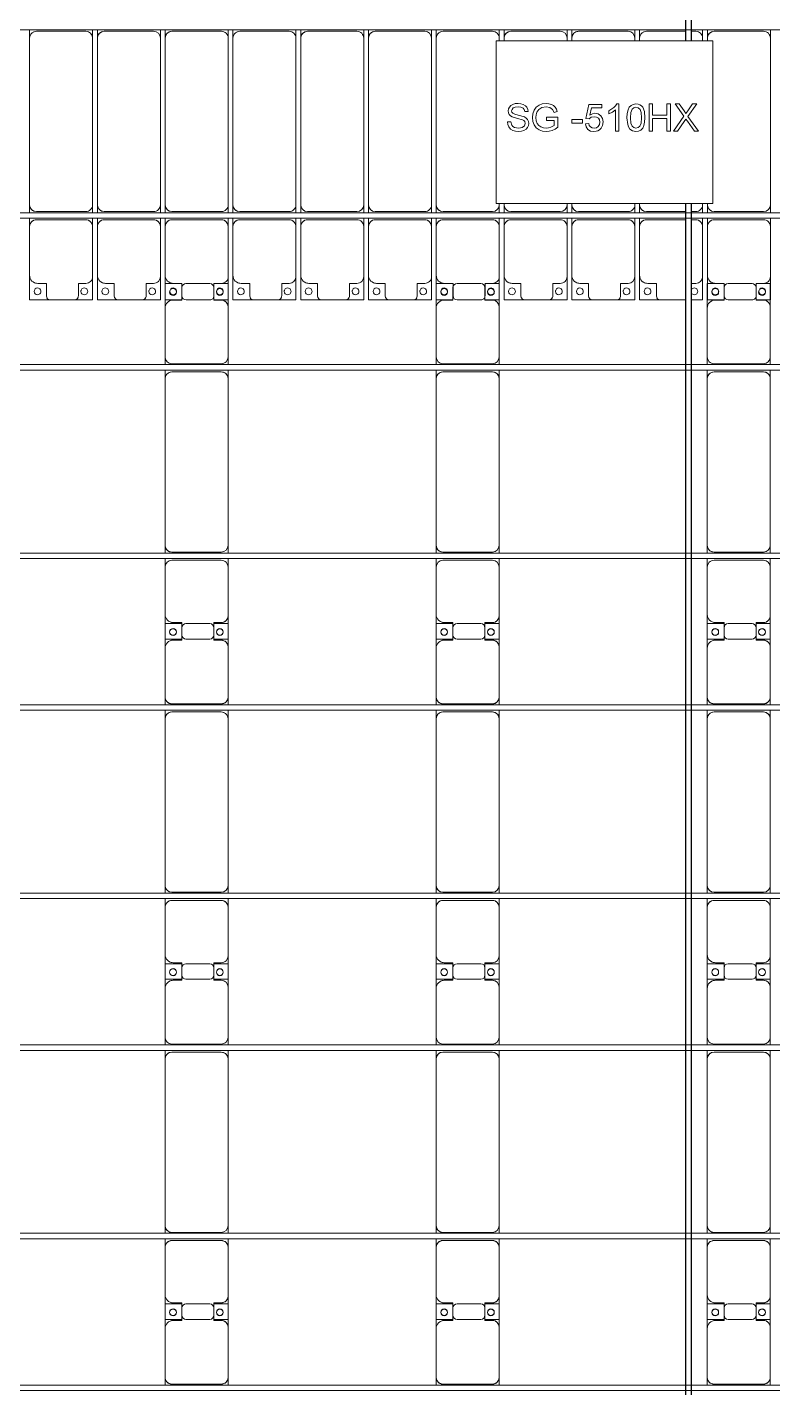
# Model space of a CAD drawing. Header units: millimetres. Extents: x -147246 to 112336, y -213734 to -86506.
# Drawn here: x -79365 to -73865, y -140885 to -130845 of the extents above; entities that cross this region are included whole.
import ezdxf

# ---------------------------------------------------------------- set-up
doc = ezdxf.new("R2010")
doc.units = ezdxf.units.MM
doc.layers.add('A-GENM', color=13, linetype='Continuous', lineweight=9)
doc.layers.add('S-BEAM', color=12, linetype='Continuous', lineweight=9)

# ---------------------------------------------------------------- blocks, each defined once
blk = doc.blocks.new('Dải phao đi lại kèm đỡ invester - DẢI PHAO ĐI LẠI-14853-BỐ TRÍ KHUNG KẾT CẤU BÈ PIN 05')
at = {"layer": 'A-GENM', "color": 7}
for p, q in [((60758, 620), (60758, 681)), ((60758, 620), (60758, -610)), ((61173, 670), (60808, 670)), ((61223, 681), (61223, 620)), ((61223, -610), (61223, 620)), ((61258, 620), (61258, 681)), ((61258, 620), (61258, -610)), ((61673, 670), (61308, 670)), ((61723, 681), (61723, 620)), ((61723, -610), (61723, 620)), ((61758, 620), (61758, 681)), ((61758, 620), (61758, -610)), ((62173, 670), (61808, 670)), ((62223, 681), (62223, 620)), ((62223, -610), (62223, 620)), ((62258, 620), (62258, 681)), ((62258, 620), (62258, -610)), ((62673, 670), (62308, 670)), ((62723, 681), (62723, 620)), ((62723, -610), (62723, 620)), ((62758, 620), (62758, 681)), ((62758, 620), (62758, -610)), ((63173, 670), (62808, 670)), ((63223, 681), (63223, 620)), ((63223, -610), (63223, 620)), ((63258, 620), (63258, 681)), ((63258, 620), (63258, -610)), ((63673, 670), (63308, 670)), ((63723, 681), (63723, 620)), ((63723, -610), (63723, 620)), ((63758, 620), (63758, 681)), ((63758, 620), (63758, -610)), ((64173, 670), (63808, 670)), ((64223, 681), (64223, 620)), ((64223, 600), (64223, 620)), ((64258, 620), (64258, 681)), ((64258, 620), (64258, 600)), ((64673, 670), (64308, 670)), ((64723, 681), (64723, 620)), ((64723, 600), (64723, 620)), ((64758, 620), (64758, 681)), ((64758, 620), (64758, 600)), ((65173, 670), (64808, 670)), ((65223, 681), (65223, 620)), ((65223, 600), (65223, 620)), ((65258, 620), (65258, 681)), ((65258, 620), (65258, 600)), ((65600, 670), (65308, 670)), ((65673, 670), (65640, 670)), ((65723, 681), (65723, 620)), ((65723, 600), (65723, 620)), ((65758, 620), (65758, 681)), ((65758, 620), (65758, 600)), ((66173, 670), (65808, 670)), ((66223, 681), (66223, 620)), ((66223, -610), (66223, 620)), ((64223, -610), (64223, -600)), ((64258, -600), (64258, -610)), ((64723, -610), (64723, -600)), ((64758, -600), (64758, -610)), ((65223, -610), (65223, -600)), ((65258, -600), (65258, -610)), ((65723, -610), (65723, -600)), ((65758, -600), (65758, -610)), ((60758, -669), (60758, -610)), ((60808, -660), (61173, -660)), ((61223, -610), (61223, -669)), ((61258, -669), (61258, -610)), ((61308, -660), (61673, -660)), ((61723, -610), (61723, -669)), ((61758, -669), (61758, -610)), ((61808, -660), (62173, -660)), ((62223, -610), (62223, -669)), ((62258, -669), (62258, -610)), ((62308, -660), (62673, -660)), ((62723, -610), (62723, -669)), ((62758, -669), (62758, -610)), ((62808, -660), (63173, -660)), ((63223, -610), (63223, -669)), ((63258, -669), (63258, -610)), ((63308, -660), (63673, -660)), ((63723, -610), (63723, -669)), ((63758, -669), (63758, -610)), ((63808, -660), (64173, -660)), ((64223, -610), (64223, -669)), ((64258, -669), (64258, -610)), ((64308, -660), (64673, -660)), ((64723, -610), (64723, -669)), ((64758, -669), (64758, -610)), ((64808, -660), (65173, -660)), ((65223, -610), (65223, -669)), ((65258, -669), (65258, -610)), ((65308, -660), (65600, -660)), ((65640, -660), (65673, -660)), ((65723, -610), (65723, -669)), ((65758, -669), (65758, -610)), ((65808, -660), (66173, -660)), ((66223, -610), (66223, -669)), ((60758, -770), (60758, -709)), ((60758, -770), (60758, -1130)), ((61173, -720), (60808, -720)), ((61223, -709), (61223, -770)), ((61223, -1140), (61223, -770)), ((61258, -770), (61258, -709)), ((61258, -770), (61258, -1130)), ((61673, -720), (61308, -720)), ((61723, -709), (61723, -770)), ((61723, -1140), (61723, -770)), ((61758, -770), (61758, -709)), ((61758, -770), (61758, -1130)), ((62173, -720), (61808, -720)), ((62223, -709), (62223, -770)), ((62223, -1140), (62223, -770)), ((62258, -770), (62258, -709)), ((62258, -770), (62258, -1130)), ((62673, -720), (62308, -720)), ((62723, -709), (62723, -770)), ((62723, -1140), (62723, -770)), ((62758, -770), (62758, -709)), ((62758, -770), (62758, -1130)), ((63173, -720), (62808, -720)), ((63223, -709), (63223, -770)), ((63223, -1140), (63223, -770)), ((63258, -770), (63258, -709)), ((63258, -770), (63258, -1130)), ((63673, -720), (63308, -720)), ((63723, -709), (63723, -770)), ((63723, -1140), (63723, -770)), ((63758, -770), (63758, -709)), ((63758, -770), (63758, -1130)), ((64173, -720), (63808, -720)), ((64223, -709), (64223, -770)), ((64223, -1140), (64223, -770)), ((64258, -770), (64258, -709)), ((64258, -770), (64258, -1130)), ((64673, -720), (64308, -720)), ((64723, -709), (64723, -770)), ((64723, -1140), (64723, -770)), ((64758, -770), (64758, -709)), ((64758, -770), (64758, -1130)), ((65173, -720), (64808, -720)), ((65223, -709), (65223, -770)), ((65223, -1140), (65223, -770)), ((65258, -770), (65258, -709)), ((65258, -770), (65258, -1130)), ((65600, -720), (65308, -720)), ((65673, -720), (65640, -720)), ((65723, -709), (65723, -770)), ((65723, -1140), (65723, -770)), ((65758, -770), (65758, -709)), ((65758, -770), (65758, -1130)), ((66173, -720), (65808, -720)), ((66223, -709), (66223, -770)), ((66223, -1140), (66223, -770)), ((60758, -1312), (60758, -1130)), ((60818, -1190), (60882, -1190)), ((60882, -1190), (60882, -1282)), ((61118, -1282), (61118, -1190)), ((61118, -1190), (61173, -1190)), ((61223, -1140), (61223, -1312)), ((61258, -1312), (61258, -1130)), ((61318, -1190), (61382, -1190)), ((61382, -1190), (61382, -1282)), ((61618, -1282), (61618, -1190)), ((61618, -1190), (61673, -1190)), ((61723, -1140), (61723, -1312)), ((61758, -1312), (61758, -1130)), ((61818, -1190), (61882, -1190)), ((61882, -1190), (61882, -1282)), ((62118, -1282), (62118, -1190)), ((62118, -1190), (62173, -1190)), ((62223, -1140), (62223, -1312)), ((62258, -1312), (62258, -1130)), ((62318, -1190), (62382, -1190)), ((62382, -1190), (62382, -1282)), ((62618, -1282), (62618, -1190)), ((62618, -1190), (62673, -1190)), ((62723, -1140), (62723, -1312)), ((62758, -1312), (62758, -1130)), ((62818, -1190), (62882, -1190)), ((62882, -1190), (62882, -1282)), ((63118, -1282), (63118, -1190)), ((63118, -1190), (63173, -1190)), ((63223, -1140), (63223, -1312)), ((63258, -1312), (63258, -1130)), ((63318, -1190), (63382, -1190)), ((63382, -1190), (63382, -1282)), ((63618, -1282), (63618, -1190)), ((63618, -1190), (63673, -1190)), ((63723, -1140), (63723, -1312)), ((63758, -1312), (63758, -1130)), ((63818, -1190), (63882, -1190)), ((63882, -1190), (63882, -1282)), ((64118, -1282), (64118, -1190)), ((64118, -1190), (64173, -1190)), ((64223, -1140), (64223, -1312)), ((64258, -1312), (64258, -1130)), ((64318, -1190), (64382, -1190)), ((64382, -1190), (64382, -1282)), ((64618, -1282), (64618, -1190)), ((64618, -1190), (64673, -1190)), ((64723, -1140), (64723, -1312)), ((64758, -1312), (64758, -1130)), ((64818, -1190), (64882, -1190)), ((64882, -1190), (64882, -1282)), ((65118, -1282), (65118, -1190)), ((65118, -1190), (65173, -1190)), ((65223, -1140), (65223, -1312)), ((65258, -1312), (65258, -1130)), ((65318, -1190), (65382, -1190)), ((65382, -1190), (65382, -1282)), ((65640, -1190), (65673, -1190)), ((65723, -1140), (65723, -1312)), ((65758, -1312), (65758, -1130)), ((65818, -1190), (65882, -1190)), ((65882, -1190), (65882, -1282)), ((66118, -1282), (66118, -1190)), ((66118, -1190), (66173, -1190)), ((66223, -1140), (66223, -1312)), ((60912, -1312), (60758, -1312)), ((60912, -1312), (61088, -1312)), ((61223, -1312), (61088, -1312)), ((61412, -1312), (61258, -1312)), ((61412, -1312), (61588, -1312)), ((61723, -1312), (61588, -1312)), ((61882, -1312), (61758, -1312)), ((61912, -1312), (62088, -1312)), ((62223, -1312), (62117, -1312)), ((62412, -1312), (62258, -1312)), ((62412, -1312), (62588, -1312)), ((62723, -1312), (62588, -1312)), ((62912, -1312), (62758, -1312)), ((62912, -1312), (63088, -1312)), ((63223, -1312), (63088, -1312)), ((63412, -1312), (63258, -1312)), ((63412, -1312), (63588, -1312)), ((63723, -1312), (63588, -1312)), ((63882, -1312), (63758, -1312)), ((63912, -1312), (64088, -1312)), ((64223, -1312), (64117, -1312)), ((64412, -1312), (64258, -1312)), ((64412, -1312), (64588, -1312)), ((64723, -1312), (64588, -1312)), ((64912, -1312), (64758, -1312)), ((64912, -1312), (65088, -1312)), ((65223, -1312), (65088, -1312)), ((65412, -1312), (65258, -1312)), ((65412, -1312), (65588, -1312)), ((65600, -1312), (65588, -1312)), ((65723, -1312), (65640, -1312)), ((65882, -1312), (65758, -1312)), ((65912, -1312), (66088, -1312)), ((66223, -1312), (66117, -1312))]:
    blk.add_line(p, q, dxfattribs=at)
for centre, radius, start, end in [((60808, 620), 50, 90, 180), ((60808, 620), 50, 90, 165), ((61173, 620), 50, 0, 90), ((61173, 620), 50, 0, 90), ((61308, 620), 50, 90, 180), ((61308, 620), 50, 90, 165), ((61673, 620), 50, 0, 90), ((61673, 620), 50, 0, 90), ((61808, 620), 50, 90, 180), ((61808, 620), 50, 90, 165), ((62173, 620), 50, 360, 90), ((62173, 620), 50, 360, 90), ((62308, 620), 50, 90, 180), ((62308, 620), 50, 90, 165), ((62673, 620), 50, 360, 90), ((62673, 620), 50, 360, 90), ((62808, 620), 50, 90, 180), ((62808, 620), 50, 90, 165), ((63173, 620), 50, 360, 90), ((63173, 620), 50, 360, 90), ((63308, 620), 50, 90, 180), ((63308, 620), 50, 90, 165), ((63673, 620), 50, 0, 90), ((63673, 620), 50, 0, 90), ((63808, 620), 50, 90, 180), ((63808, 620), 50, 90, 165), ((64173, 620), 50, 360, 90), ((64173, 620), 50, 360, 90), ((64308, 620), 50, 90, 180), ((64308, 620), 50, 90, 165), ((64673, 620), 50, 0, 90), ((64673, 620), 50, 0, 90), ((64808, 620), 50, 90, 180), ((64808, 620), 50, 123.3565, 165), ((64808, 620), 50, 90, 120), ((65173, 620), 50, 0, 90), ((65173, 620), 50, 0, 90), ((65308, 620), 50, 90, 180), ((65308, 620), 50, 90, 165), ((65673, 620), 50, 360, 90), ((65673, 620), 50, 360, 90), ((65808, 620), 50, 90, 180), ((65808, 620), 50, 90, 165), ((66173, 620), 50, 360, 90), ((66173, 620), 50, 360, 90), ((60808, -610), 50, 180, 270), ((60808, -610), 50, 180, 255), ((61173, -610), 50, 270, 0), ((61173, -610), 50, 315, 0), ((61308, -610), 50, 180, 270), ((61308, -610), 50, 180, 255), ((61673, -610), 50, 270, 0), ((61673, -610), 50, 315, 0), ((61808, -610), 50, 180, 270), ((61808, -610), 50, 180, 255), ((62173, -610), 50, 270, 0), ((62173, -610), 50, 315, 0), ((62308, -610), 50, 180, 270), ((62308, -610), 50, 180, 255), ((62673, -610), 50, 270, 0), ((62673, -610), 50, 315, 0), ((62808, -610), 50, 180, 270), ((62808, -610), 50, 180, 255), ((63173, -610), 50, 270, 360), ((63173, -610), 50, 315, 360), ((63308, -610), 50, 180, 270), ((63308, -610), 50, 180, 255), ((63673, -610), 50, 270, 0), ((63673, -610), 50, 315, 0), ((63808, -610), 50, 180, 270), ((63808, -610), 50, 180, 255), ((64173, -610), 50, 270, 360), ((64173, -610), 50, 315, 0), ((64308, -610), 50, 180, 270), ((64308, -610), 50, 180, 255), ((64673, -610), 50, 270, 360), ((64673, -610), 50, 315, 360), ((64808, -610), 50, 180, 270), ((64808, -610), 50, 180, 255), ((65173, -610), 50, 270, 0), ((65173, -610), 50, 315, 0), ((65308, -610), 50, 180, 270), ((65308, -610), 50, 180, 255), ((65673, -610), 50, 270, 0), ((65673, -610), 50, 315, 0), ((65808, -610), 50, 180, 270), ((65808, -610), 50, 180, 255), ((66173, -610), 50, 270, 360), ((66173, -610), 50, 315, 360), ((60808, -770), 50, 90, 180), ((60808, -770), 50, 90, 135), ((61173, -770), 50, 0, 90), ((61173, -770), 50, 45, 90), ((61308, -770), 50, 90, 180), ((61308, -770), 50, 90, 135), ((61673, -770), 50, 0, 90), ((61673, -770), 50, 45, 90), ((61808, -770), 50, 90, 180), ((61808, -770), 50, 90, 135), ((62173, -770), 50, 0, 90), ((62173, -770), 50, 45, 90), ((62308, -770), 50, 90, 180), ((62308, -770), 50, 90, 135), ((62673, -770), 50, 0, 90), ((62673, -770), 50, 45, 90), ((62808, -770), 50, 90, 180), ((62808, -770), 50, 90, 135), ((63173, -770), 50, 360, 90), ((63173, -770), 50, 45, 90), ((63308, -770), 50, 90, 180), ((63308, -770), 50, 90, 135), ((63673, -770), 50, 0, 90), ((63673, -770), 50, 45, 90), ((63808, -770), 50, 90, 180), ((63808, -770), 50, 90, 135), ((64173, -770), 50, 0, 90), ((64173, -770), 50, 45, 90), ((64308, -770), 50, 90, 180), ((64308, -770), 50, 90, 135), ((64673, -770), 50, 360, 90), ((64673, -770), 50, 45, 90), ((64808, -770), 50, 90, 180), ((64808, -770), 50, 90, 135), ((65173, -770), 50, 0, 90), ((65173, -770), 50, 45, 90), ((65308, -770), 50, 90, 180), ((65308, -770), 50, 90, 135), ((65673, -770), 50, 0, 90), ((65673, -770), 50, 45, 90), ((65808, -770), 50, 90, 180), ((65808, -770), 50, 90, 135), ((66173, -770), 50, 360, 90), ((66173, -770), 50, 45, 90), ((60818, -1130), 60, 180, 270), ((60818, -1130), 60, 240, 270), ((61173, -1140), 50, 270, 0), ((61173, -1140), 50, 270, 315), ((61318, -1130), 60, 180, 270), ((61318, -1130), 60, 240, 270), ((61673, -1140), 50, 270, 360), ((61673, -1140), 50, 270, 315), ((61818, -1130), 60, 180, 270), ((61818, -1130), 60, 240, 270), ((62173, -1140), 50, 270, 0), ((62173, -1140), 50, 270, 315), ((62318, -1130), 60, 180, 270), ((62318, -1130), 60, 240, 270), ((62673, -1140), 50, 270, 360), ((62673, -1140), 50, 270, 315), ((62818, -1130), 60, 180, 270), ((62818, -1130), 60, 240, 270), ((63173, -1140), 50, 270, 360), ((63173, -1140), 50, 270, 315), ((63318, -1130), 60, 180, 270), ((63318, -1130), 60, 240, 270), ((63673, -1140), 50, 270, 0), ((63673, -1140), 50, 270, 315), ((63818, -1130), 60, 180, 270), ((63818, -1130), 60, 240, 270), ((64173, -1140), 50, 270, 0), ((64173, -1140), 50, 270, 315), ((64318, -1130), 60, 180, 270), ((64318, -1130), 60, 240, 270), ((64673, -1140), 50, 270, 0), ((64673, -1140), 50, 270, 315), ((64818, -1130), 60, 180, 270), ((64818, -1130), 60, 240, 270), ((65173, -1140), 50, 270, 360), ((65173, -1140), 50, 270, 315), ((65318, -1130), 60, 180, 270), ((65318, -1130), 60, 240, 270), ((65673, -1140), 50, 270, 360), ((65673, -1140), 50, 270, 315), ((65818, -1130), 60, 180, 270), ((65818, -1130), 60, 240, 270), ((66173, -1140), 50, 270, 0), ((66173, -1140), 50, 270, 315), ((60817, -1249), 25, 90, 270), ((60817, -1249), 25, 270, 90), ((60912, -1282), 30, 180, 270), ((60912, -1282), 30, 210, 270), ((61088, -1282), 30, 270, 0), ((61088, -1282), 30, 270, 330), ((61162, -1249), 25, 90, 270), ((61162, -1249), 25, 165, 180), ((61162, -1249), 25, 270, 90), ((61317, -1249), 25, 90, 270), ((61317, -1249), 25, 270, 90), ((61412, -1282), 30, 180, 270), ((61412, -1282), 30, 210, 270), ((61588, -1282), 30, 270, 0), ((61588, -1282), 30, 270, 330), ((61662, -1249), 25, 90, 270), ((61662, -1249), 25, 165, 180), ((61662, -1249), 25, 270, 90), ((61817, -1249), 25, 90, 270), ((61817, -1249), 25, 270, 90), ((61912, -1282), 30, 180, 270), ((62088, -1282), 30, 270, 0), ((62162, -1249), 25, 90, 270), ((62162, -1249), 25, 270, 90), ((62317, -1249), 25, 90, 270), ((62317, -1249), 25, 270, 90), ((62412, -1282), 30, 180, 270), ((62412, -1282), 30, 210, 270), ((62588, -1282), 30, 270, 0), ((62588, -1282), 30, 270, 330), ((62662, -1249), 25, 90, 270), ((62662, -1249), 25, 165, 180), ((62662, -1249), 25, 270, 90), ((62817, -1249), 25, 90, 270), ((62817, -1249), 25, 270, 90), ((62912, -1282), 30, 180, 270), ((62912, -1282), 30, 210, 270), ((63088, -1282), 30, 270, 0), ((63088, -1282), 30, 270, 330), ((63162, -1249), 25, 90, 270), ((63162, -1249), 25, 165, 180), ((63162, -1249), 25, 270, 90), ((63317, -1249), 25, 90, 270), ((63317, -1249), 25, 270, 90), ((63412, -1282), 30, 180, 270), ((63412, -1282), 30, 210, 270), ((63588, -1282), 30, 270, 360), ((63588, -1282), 30, 270, 330), ((63662, -1249), 25, 90, 270), ((63662, -1249), 25, 165, 180), ((63662, -1249), 25, 270, 90), ((63817, -1249), 25, 90, 270), ((63817, -1249), 25, 270, 90), ((63912, -1282), 30, 180, 270), ((64088, -1282), 30, 270, 0), ((64162, -1249), 25, 90, 270), ((64162, -1249), 25, 270, 90), ((64317, -1249), 25, 90, 270), ((64317, -1249), 25, 270, 90), ((64412, -1282), 30, 180, 270), ((64412, -1282), 30, 210, 270), ((64588, -1282), 30, 270, 0), ((64588, -1282), 30, 270, 330), ((64662, -1249), 25, 90, 270), ((64662, -1249), 25, 165, 180), ((64662, -1249), 25, 270, 90), ((64817, -1249), 25, 90, 270), ((64817, -1249), 25, 270, 90), ((64912, -1282), 30, 180, 270), ((64912, -1282), 30, 210, 270), ((65088, -1282), 30, 270, 0), ((65088, -1282), 30, 270, 330), ((65162, -1249), 25, 90, 270), ((65162, -1249), 25, 165, 180), ((65162, -1249), 25, 270, 90), ((65317, -1249), 25, 90, 270), ((65317, -1249), 25, 270, 90), ((65412, -1282), 30, 180, 270), ((65412, -1282), 30, 210, 270), ((65662, -1249), 25, 90, 150), ((65662, -1249), 25, 210, 270), ((65662, -1249), 25, 270, 90), ((65817, -1249), 25, 90, 270), ((65817, -1249), 25, 270, 90), ((65912, -1282), 30, 180, 270), ((66088, -1282), 30, 270, 0), ((66162, -1249), 25, 90, 270), ((66162, -1249), 25, 270, 90), ((65588, -1282), 30, 270, 285), ((65588, -1282), 30, 270, 285)]:
    blk.add_arc(centre, radius, start, end, dxfattribs=at)
blk = doc.blocks.new('Dầm C52 - Dầm C52-18775-BỐ TRÍ KHUNG KẾT CẤU BÈ PIN 05')
at = {"layer": 'S-BEAM', "color": 1}
blk.add_line((-74474, 20), (74474, 20), dxfattribs=at)
blk = doc.blocks.new('Dầm C52 - Dầm C52-18776-BỐ TRÍ KHUNG KẾT CẤU BÈ PIN 05')
at = {"layer": 'S-BEAM', "color": 1}
for p, q in [((-74474, 20), (74474, 20)), ((74474, -20), (-74474, -20))]:
    blk.add_line(p, q, dxfattribs=at)
blk = doc.blocks.new('Dầm C52 - Dầm C52-18777-BỐ TRÍ KHUNG KẾT CẤU BÈ PIN 05')
at = {"layer": 'S-BEAM', "color": 1}
for p, q in [((-74474, 20), (74474, 20)), ((74474, -20), (-74474, -20))]:
    blk.add_line(p, q, dxfattribs=at)
blk = doc.blocks.new('Dầm C52 - Dầm C52-18778-BỐ TRÍ KHUNG KẾT CẤU BÈ PIN 05')
at = {"layer": 'S-BEAM', "color": 1}
for p, q in [((-74474, 20), (74474, 20)), ((74474, -20), (-74474, -20))]:
    blk.add_line(p, q, dxfattribs=at)
blk = doc.blocks.new('Dầm C52 - Dầm C52-18779-BỐ TRÍ KHUNG KẾT CẤU BÈ PIN 05')
at = {"layer": 'S-BEAM', "color": 1}
for p, q in [((-74474, 20), (74474, 20)), ((74474, -20), (-74474, -20))]:
    blk.add_line(p, q, dxfattribs=at)
blk = doc.blocks.new('Dầm C52 - Hộp 40x60-V1-BỐ TRÍ KHUNG KẾT CẤU BÈ PIN 05')
at = {"layer": 'S-BEAM', "color": 3, "lineweight": 25}
for p, q in [((-55982, 20), (-17591, 20)), ((-16391, 20), (55982, 20)), ((-17591, -20), (-55982, -20)), ((55982, -20), (-16391, -20))]:
    blk.add_line(p, q, dxfattribs=at)
blk = doc.blocks.new('Dai phao do pin - DẢI PHAO ĐỠ PIN-V10-BỐ TRÍ KHUNG KẾT CẤU BÈ PIN 05')
at = {"layer": 'A-GENM', "color": 7}
for p, q in [((60953, 242), (61010, 242)), ((61370, 242), (61010, 242)), ((61370, 242), (61552, 242)), ((61438, 242), (61620, 242)), ((61438, 118), (61438, 242)), ((61552, 242), (61552, 118)), ((61970, 242), (61620, 242)), ((61970, 242), (62031, 242)), ((62073, 242), (62130, 242)), ((63360, 242), (62130, 242)), ((63360, 242), (63423, 242)), ((63463, 242), (63520, 242)), ((63880, 242), (63520, 242)), ((63880, 242), (64062, 242)), ((63948, 242), (64130, 242)), ((63948, 118), (63948, 242)), ((64062, 242), (64062, 118)), ((64480, 242), (64130, 242)), ((64480, 242), (64543, 242)), ((64583, 242), (64640, 242)), ((65870, 242), (64640, 242)), ((65870, 242), (65933, 242)), ((65973, 242), (66030, 242)), ((66390, 242), (66030, 242)), ((66390, 242), (66572, 242)), ((66458, 242), (66640, 242)), ((66458, 118), (66458, 242)), ((66572, 242), (66572, 118)), ((66990, 242), (66640, 242)), ((66990, 242), (67053, 242)), ((67093, 242), (67150, 242)), ((68380, 242), (67150, 242)), ((68380, 242), (68443, 242)), ((68483, 242), (68540, 242)), ((68900, 242), (68540, 242)), ((68900, 242), (69082, 242)), ((69082, 242), (69082, 118)), ((60960, 192), (60960, -173)), ((61430, 118), (61430, 182)), ((61522, 118), (61430, 118)), ((61560, 118), (61468, 118)), ((61560, 182), (61560, 118)), ((62020, -173), (62020, 192)), ((62080, 192), (62080, -173)), ((63410, -173), (63410, 192)), ((63470, 192), (63470, -173)), ((63940, 118), (63940, 182)), ((64032, 118), (63940, 118)), ((64070, 118), (63978, 118)), ((64070, 182), (64070, 118)), ((64530, -173), (64530, 192)), ((64590, 192), (64590, -173)), ((65920, -173), (65920, 192)), ((65980, 192), (65980, -173)), ((66450, 118), (66450, 182)), ((66542, 118), (66450, 118)), ((66580, 118), (66488, 118)), ((66580, 182), (66580, 118)), ((67040, -173), (67040, 192)), ((67100, 192), (67100, -173)), ((68430, -173), (68430, 192)), ((68490, 192), (68490, -173)), ((68960, 118), (68960, 182)), ((69052, 118), (68960, 118)), ((61438, 88), (61438, -88)), ((61552, -88), (61552, 88)), ((63948, 88), (63948, -88)), ((64062, -88), (64062, 88)), ((66458, 88), (66458, -88)), ((66572, -88), (66572, 88)), ((69082, -88), (69082, 88)), ((61430, -173), (61430, -118)), ((61430, -118), (61522, -118)), ((61438, -223), (61438, -118)), ((61468, -118), (61560, -118)), ((61552, -118), (61552, -223)), ((61560, -118), (61560, -173)), ((63940, -173), (63940, -118)), ((63940, -118), (64032, -118)), ((63948, -223), (63948, -118)), ((63978, -118), (64070, -118)), ((64062, -118), (64062, -223)), ((64070, -118), (64070, -173)), ((66450, -173), (66450, -118)), ((66450, -118), (66542, -118)), ((66458, -223), (66458, -118)), ((66488, -118), (66580, -118)), ((66572, -118), (66572, -223)), ((66580, -118), (66580, -173)), ((68960, -173), (68960, -118)), ((68960, -118), (69052, -118)), ((69082, -118), (69082, -223)), ((61010, -223), (60953, -223)), ((61010, -223), (61380, -223)), ((61552, -223), (61380, -223)), ((61610, -223), (61438, -223)), ((61610, -223), (61970, -223)), ((62031, -223), (61970, -223)), ((62130, -223), (62073, -223)), ((62130, -223), (63360, -223)), ((63423, -223), (63360, -223)), ((63520, -223), (63463, -223)), ((63520, -223), (63890, -223)), ((64062, -223), (63890, -223)), ((64120, -223), (63948, -223)), ((64120, -223), (64480, -223)), ((64543, -223), (64480, -223)), ((64640, -223), (64583, -223)), ((64640, -223), (65870, -223)), ((65933, -223), (65870, -223)), ((66030, -223), (65973, -223)), ((66030, -223), (66400, -223)), ((66572, -223), (66400, -223)), ((66630, -223), (66458, -223)), ((66630, -223), (66990, -223)), ((67053, -223), (66990, -223)), ((67150, -223), (67093, -223)), ((67150, -223), (68380, -223)), ((68443, -223), (68380, -223)), ((68540, -223), (68483, -223)), ((68540, -223), (68910, -223)), ((69082, -223), (68910, -223))]:
    blk.add_line(p, q, dxfattribs=at)
for centre, radius, start, end in [((61010, 192), 50, 90, 180), ((61010, 192), 50, 135, 180), ((61370, 182), 60, 0, 90), ((61370, 182), 60, 0, 30), ((61489, 183), 25, 360, 180), ((61491, 183), 25, 0, 180), ((61620, 182), 60, 90, 180), ((61620, 182), 60, 150, 180), ((61970, 192), 50, 0, 90), ((61970, 192), 50, 0, 45), ((62130, 192), 50, 90, 180), ((62130, 192), 50, 105, 180), ((63360, 192), 50, 360, 90), ((63360, 192), 50, 15, 90), ((63520, 192), 50, 90, 180), ((63520, 192), 50, 135, 180), ((63880, 182), 60, 0, 90), ((63880, 182), 60, 0, 30), ((63999, 183), 25, 0, 180), ((64001, 183), 25, 0, 180), ((64130, 182), 60, 90, 180), ((64130, 182), 60, 150, 180), ((64480, 192), 50, 0, 90), ((64480, 192), 50, 0, 45), ((64640, 192), 50, 90, 180), ((64640, 192), 50, 105, 180), ((65870, 192), 50, 0, 90), ((65870, 192), 50, 15, 90), ((66030, 192), 50, 90, 180), ((66030, 192), 50, 135, 180), ((66390, 182), 60, 0, 90), ((66390, 182), 60, 0, 30), ((66509, 183), 25, 360, 180), ((66511, 183), 25, 0, 180), ((66640, 182), 60, 90, 180), ((66640, 182), 60, 150, 180), ((66990, 192), 50, 0, 90), ((66990, 192), 50, 0, 45), ((67150, 192), 50, 90, 180), ((67150, 192), 50, 105, 180), ((68380, 192), 50, 360, 90), ((68380, 192), 50, 15, 90), ((68540, 192), 50, 90, 180), ((68540, 192), 50, 135, 180), ((68900, 182), 60, 0, 90), ((68900, 182), 60, 0, 30), ((69019, 183), 25, 0, 180), ((61468, 88), 30, 90, 180), ((61489, 183), 25, 180, 360), ((61491, 183), 25, 180, 0), ((61522, 88), 30, 0, 90), ((63978, 88), 30, 90, 180), ((63999, 183), 25, 180, 0), ((64001, 183), 25, 180, 0), ((64032, 88), 30, 0, 90), ((66488, 88), 30, 90, 180), ((66509, 183), 25, 180, 0), ((66511, 183), 25, 180, 0), ((66542, 88), 30, 0, 90), ((69019, 183), 25, 180, 0), ((69052, 88), 30, 0, 90), ((61468, -88), 30, 180, 270), ((61522, -88), 30, 270, 0), ((63978, -88), 30, 180, 270), ((64032, -88), 30, 270, 0), ((66488, -88), 30, 180, 270), ((66542, -88), 30, 270, 0), ((69052, -88), 30, 270, 0), ((61010, -173), 50, 180, 270), ((61010, -173), 50, 180, 225), ((61380, -173), 50, 270, 0), ((61380, -173), 50, 315, 0), ((61489, -162), 25, 0, 180), ((61489, -162), 25, 180, 360), ((61491, -162), 25, 0, 180), ((61491, -162), 25, 180, 0), ((61610, -173), 50, 180, 270), ((61610, -173), 50, 180, 225), ((61970, -173), 50, 270, 0), ((61970, -173), 50, 315, 0), ((62130, -173), 50, 180, 270), ((62130, -173), 50, 180, 270), ((63360, -173), 50, 270, 360), ((63360, -173), 50, 285, 360), ((63520, -173), 50, 180, 270), ((63520, -173), 50, 180, 225), ((63890, -173), 50, 270, 0), ((63890, -173), 50, 321.9022, 0), ((63999, -162), 25, 0, 180), ((63999, -162), 25, 180, 360), ((64001, -162), 25, 0, 180), ((64001, -162), 25, 180, 360), ((64120, -173), 50, 180, 270), ((64120, -173), 50, 180, 225), ((64480, -173), 50, 270, 0), ((64480, -173), 50, 315, 0), ((64640, -173), 50, 180, 270), ((64640, -173), 50, 180, 270), ((65870, -173), 50, 270, 0), ((65870, -173), 50, 285, 0), ((66030, -173), 50, 180, 270), ((66030, -173), 50, 180, 225), ((66400, -173), 50, 270, 0), ((66400, -173), 50, 315, 0), ((66509, -162), 25, 0, 180), ((66509, -162), 25, 180, 0), ((66511, -162), 25, 0, 180), ((66511, -162), 25, 180, 360), ((66630, -173), 50, 180, 270), ((66630, -173), 50, 180, 225), ((66990, -173), 50, 270, 0), ((66990, -173), 50, 315, 0), ((67150, -173), 50, 180, 270), ((67150, -173), 50, 180, 270), ((68380, -173), 50, 270, 360), ((68380, -173), 50, 285, 360), ((68540, -173), 50, 180, 270), ((68540, -173), 50, 180, 225), ((68910, -173), 50, 270, 360), ((68910, -173), 50, 315, 360), ((69019, -162), 25, 0, 180), ((69019, -162), 25, 180, 0)]:
    blk.add_arc(centre, radius, start, end, dxfattribs=at)
blk = doc.blocks.new('Dai phao do pin - DẢI PHAO ĐỠ PIN-V11-BỐ TRÍ KHUNG KẾT CẤU BÈ PIN 05')
at = {"layer": 'A-GENM', "color": 7}
for p, q in [((60953, 242), (61010, 242)), ((61370, 242), (61010, 242)), ((61370, 242), (61552, 242)), ((61438, 242), (61620, 242)), ((61438, 118), (61438, 242)), ((61552, 242), (61552, 118)), ((61970, 242), (61620, 242)), ((61970, 242), (62032, 242)), ((62073, 242), (62130, 242)), ((63360, 242), (62130, 242)), ((63360, 242), (63423, 242)), ((63463, 242), (63520, 242)), ((63880, 242), (63520, 242)), ((63880, 242), (64062, 242)), ((63948, 242), (64130, 242)), ((63948, 118), (63948, 242)), ((64062, 242), (64062, 118)), ((64480, 242), (64130, 242)), ((64480, 242), (64543, 242)), ((64583, 242), (64640, 242)), ((65870, 242), (64640, 242)), ((65870, 242), (65933, 242)), ((65973, 242), (66030, 242)), ((66390, 242), (66030, 242)), ((66390, 242), (66572, 242)), ((66458, 242), (66640, 242)), ((66458, 118), (66458, 242)), ((66572, 242), (66572, 118)), ((66990, 242), (66640, 242)), ((66990, 242), (67053, 242)), ((67093, 242), (67150, 242)), ((68380, 242), (67150, 242)), ((68380, 242), (68443, 242)), ((68483, 242), (68540, 242)), ((68900, 242), (68540, 242)), ((68900, 242), (69082, 242)), ((69082, 242), (69082, 118)), ((60960, 192), (60960, -173)), ((61430, 118), (61430, 182)), ((61522, 118), (61430, 118)), ((61560, 118), (61468, 118)), ((61560, 182), (61560, 118)), ((62020, -173), (62020, 192)), ((62080, 192), (62080, -173)), ((63410, -173), (63410, 192)), ((63470, 192), (63470, -173)), ((63940, 118), (63940, 182)), ((64032, 118), (63940, 118)), ((64070, 118), (63978, 118)), ((64070, 182), (64070, 118)), ((64530, -173), (64530, 192)), ((64590, 192), (64590, -173)), ((65920, -173), (65920, 192)), ((65980, 192), (65980, -173)), ((66450, 118), (66450, 182)), ((66542, 118), (66450, 118)), ((66580, 118), (66488, 118)), ((66580, 182), (66580, 118)), ((67040, -173), (67040, 192)), ((67100, 192), (67100, -173)), ((68430, -173), (68430, 192)), ((68490, 192), (68490, -173)), ((68960, 118), (68960, 182)), ((69052, 118), (68960, 118)), ((61438, 88), (61438, -88)), ((61552, -88), (61552, 88)), ((63948, 88), (63948, -88)), ((64062, -88), (64062, 88)), ((66458, 88), (66458, -88)), ((66572, -88), (66572, 88)), ((69082, -88), (69082, 88)), ((61430, -173), (61430, -118)), ((61430, -118), (61522, -118)), ((61438, -223), (61438, -118)), ((61468, -118), (61560, -118)), ((61552, -118), (61552, -223)), ((61560, -118), (61560, -173)), ((63940, -173), (63940, -118)), ((63940, -118), (64032, -118)), ((63948, -223), (63948, -118)), ((63978, -118), (64070, -118)), ((64062, -118), (64062, -223)), ((64070, -118), (64070, -173)), ((66450, -173), (66450, -118)), ((66450, -118), (66542, -118)), ((66458, -223), (66458, -118)), ((66488, -118), (66580, -118)), ((66572, -118), (66572, -223)), ((66580, -118), (66580, -173)), ((68960, -173), (68960, -118)), ((68960, -118), (69052, -118)), ((69082, -118), (69082, -223)), ((61010, -223), (60953, -223)), ((61010, -223), (61380, -223)), ((61552, -223), (61380, -223)), ((61610, -223), (61438, -223)), ((61610, -223), (61970, -223)), ((62032, -223), (61970, -223)), ((62130, -223), (62073, -223)), ((62130, -223), (63360, -223)), ((63423, -223), (63360, -223)), ((63520, -223), (63463, -223)), ((63520, -223), (63890, -223)), ((64062, -223), (63890, -223)), ((64120, -223), (63948, -223)), ((64120, -223), (64480, -223)), ((64543, -223), (64480, -223)), ((64640, -223), (64583, -223)), ((64640, -223), (65870, -223)), ((65933, -223), (65870, -223)), ((66030, -223), (65973, -223)), ((66030, -223), (66400, -223)), ((66572, -223), (66400, -223)), ((66630, -223), (66458, -223)), ((66630, -223), (66990, -223)), ((67053, -223), (66990, -223)), ((67150, -223), (67093, -223)), ((67150, -223), (68380, -223)), ((68443, -223), (68380, -223)), ((68540, -223), (68483, -223)), ((68540, -223), (68910, -223)), ((69082, -223), (68910, -223))]:
    blk.add_line(p, q, dxfattribs=at)
for centre, radius, start, end in [((61010, 192), 50, 90, 180), ((61010, 192), 50, 135, 180), ((61370, 182), 60, 0, 90), ((61370, 182), 60, 0, 30), ((61489, 183), 25, 360, 180), ((61491, 183), 25, 0, 180), ((61620, 182), 60, 90, 180), ((61620, 182), 60, 150, 180), ((61970, 192), 50, 0, 90), ((61970, 192), 50, 0, 45), ((62130, 192), 50, 90, 180), ((62130, 192), 50, 105, 180), ((63360, 192), 50, 360, 90), ((63360, 192), 50, 15, 90), ((63520, 192), 50, 90, 180), ((63520, 192), 50, 135, 180), ((63880, 182), 60, 0, 90), ((63880, 182), 60, 0, 30), ((63999, 183), 25, 0, 180), ((64001, 183), 25, 0, 180), ((64130, 182), 60, 90, 180), ((64130, 182), 60, 150, 180), ((64480, 192), 50, 0, 90), ((64480, 192), 50, 0, 45), ((64640, 192), 50, 90, 180), ((64640, 192), 50, 105, 180), ((65870, 192), 50, 0, 90), ((65870, 192), 50, 15, 90), ((66030, 192), 50, 90, 180), ((66030, 192), 50, 135, 180), ((66390, 182), 60, 0, 90), ((66390, 182), 60, 0, 30), ((66509, 183), 25, 360, 180), ((66511, 183), 25, 0, 180), ((66640, 182), 60, 90, 180), ((66640, 182), 60, 150, 180), ((66990, 192), 50, 0, 90), ((66990, 192), 50, 0, 45), ((67150, 192), 50, 90, 180), ((67150, 192), 50, 105, 180), ((68380, 192), 50, 360, 90), ((68380, 192), 50, 15, 90), ((68540, 192), 50, 90, 180), ((68540, 192), 50, 135, 180), ((68900, 182), 60, 0, 90), ((68900, 182), 60, 0, 30), ((69019, 183), 25, 0, 180), ((61468, 88), 30, 90, 180), ((61489, 183), 25, 180, 360), ((61491, 183), 25, 180, 0), ((61522, 88), 30, 0, 90), ((63978, 88), 30, 90, 180), ((63999, 183), 25, 180, 0), ((64001, 183), 25, 180, 0), ((64032, 88), 30, 0, 90), ((66488, 88), 30, 90, 180), ((66509, 183), 25, 180, 0), ((66511, 183), 25, 180, 0), ((66542, 88), 30, 0, 90), ((69019, 183), 25, 180, 0), ((69052, 88), 30, 0, 90), ((61468, -88), 30, 180, 270), ((61522, -88), 30, 270, 0), ((63978, -88), 30, 180, 270), ((64032, -88), 30, 270, 0), ((66488, -88), 30, 180, 270), ((66542, -88), 30, 270, 0), ((69052, -88), 30, 270, 0), ((61010, -173), 50, 180, 270), ((61010, -173), 50, 180, 225), ((61380, -173), 50, 270, 0), ((61380, -173), 50, 315, 0), ((61489, -162), 25, 0, 180), ((61489, -162), 25, 180, 360), ((61491, -162), 25, 0, 180), ((61491, -162), 25, 180, 0), ((61610, -173), 50, 180, 270), ((61610, -173), 50, 180, 225), ((61970, -173), 50, 270, 0), ((61970, -173), 50, 315, 0), ((62130, -173), 50, 180, 270), ((62130, -173), 50, 180, 270), ((63360, -173), 50, 270, 360), ((63360, -173), 50, 285, 360), ((63520, -173), 50, 180, 270), ((63520, -173), 50, 180, 225), ((63890, -173), 50, 270, 0), ((63890, -173), 50, 321.9181, 0), ((63999, -162), 25, 0, 180), ((63999, -162), 25, 180, 360), ((64001, -162), 25, 0, 180), ((64001, -162), 25, 180, 360), ((64120, -173), 50, 180, 270), ((64120, -173), 50, 180, 225), ((64480, -173), 50, 270, 0), ((64480, -173), 50, 315, 0), ((64640, -173), 50, 180, 270), ((64640, -173), 50, 180, 270), ((65870, -173), 50, 270, 0), ((65870, -173), 50, 285, 0), ((66030, -173), 50, 180, 270), ((66030, -173), 50, 180, 225), ((66400, -173), 50, 270, 0), ((66400, -173), 50, 315, 0), ((66509, -162), 25, 0, 180), ((66509, -162), 25, 180, 0), ((66511, -162), 25, 0, 180), ((66511, -162), 25, 180, 360), ((66630, -173), 50, 180, 270), ((66630, -173), 50, 180, 225), ((66990, -173), 50, 270, 0), ((66990, -173), 50, 315, 0), ((67150, -173), 50, 180, 270), ((67150, -173), 50, 180, 270), ((68380, -173), 50, 270, 360), ((68380, -173), 50, 285, 360), ((68540, -173), 50, 180, 270), ((68540, -173), 50, 180, 225), ((68910, -173), 50, 270, 360), ((68910, -173), 50, 315, 360), ((69019, -162), 25, 0, 180), ((69019, -162), 25, 180, 0)]:
    blk.add_arc(centre, radius, start, end, dxfattribs=at)
blk = doc.blocks.new('Dai phao do pin - DẢI PHAO ĐỠ PIN-V12-BỐ TRÍ KHUNG KẾT CẤU BÈ PIN 05')
at = {"layer": 'A-GENM', "color": 7}
for p, q in [((60953, 242), (61010, 242)), ((61370, 242), (61010, 242)), ((61370, 242), (61552, 242)), ((61438, 242), (61620, 242)), ((61438, 118), (61438, 242)), ((61552, 242), (61552, 118)), ((61970, 242), (61620, 242)), ((61970, 242), (62032, 242)), ((62073, 242), (62130, 242)), ((63360, 242), (62130, 242)), ((63360, 242), (63423, 242)), ((63463, 242), (63520, 242)), ((63880, 242), (63520, 242)), ((63880, 242), (64062, 242)), ((63948, 242), (64130, 242)), ((63948, 118), (63948, 242)), ((64062, 242), (64062, 118)), ((64480, 242), (64130, 242)), ((64480, 242), (64543, 242)), ((64583, 242), (64640, 242)), ((65870, 242), (64640, 242)), ((65870, 242), (65933, 242)), ((65973, 242), (66030, 242)), ((66390, 242), (66030, 242)), ((66390, 242), (66572, 242)), ((66458, 242), (66640, 242)), ((66458, 118), (66458, 242)), ((66572, 242), (66572, 118)), ((66990, 242), (66640, 242)), ((66990, 242), (67053, 242)), ((67093, 242), (67150, 242)), ((68380, 242), (67150, 242)), ((68380, 242), (68443, 242)), ((68483, 242), (68540, 242)), ((68900, 242), (68540, 242)), ((68900, 242), (69082, 242)), ((69082, 242), (69082, 118)), ((60960, 192), (60960, -173)), ((61430, 118), (61430, 182)), ((61522, 118), (61430, 118)), ((61560, 118), (61468, 118)), ((61560, 182), (61560, 118)), ((62020, -173), (62020, 192)), ((62080, 192), (62080, -173)), ((63410, -173), (63410, 192)), ((63470, 192), (63470, -173)), ((63940, 118), (63940, 182)), ((64032, 118), (63940, 118)), ((64070, 118), (63978, 118)), ((64070, 182), (64070, 118)), ((64530, -173), (64530, 192)), ((64590, 192), (64590, -173)), ((65920, -173), (65920, 192)), ((65980, 192), (65980, -173)), ((66450, 118), (66450, 182)), ((66542, 118), (66450, 118)), ((66580, 118), (66488, 118)), ((66580, 182), (66580, 118)), ((67040, -173), (67040, 192)), ((67100, 192), (67100, -173)), ((68430, -173), (68430, 192)), ((68490, 192), (68490, -173)), ((68960, 118), (68960, 182)), ((69052, 118), (68960, 118)), ((61438, 88), (61438, -88)), ((61552, -88), (61552, 88)), ((63948, 88), (63948, -88)), ((64062, -88), (64062, 88)), ((66458, 88), (66458, -88)), ((66572, -88), (66572, 88)), ((69082, -88), (69082, 88)), ((61430, -173), (61430, -118)), ((61430, -118), (61522, -118)), ((61438, -223), (61438, -118)), ((61468, -118), (61560, -118)), ((61552, -118), (61552, -223)), ((61560, -118), (61560, -173)), ((63940, -173), (63940, -118)), ((63940, -118), (64032, -118)), ((63948, -223), (63948, -118)), ((63978, -118), (64070, -118)), ((64062, -118), (64062, -223)), ((64070, -118), (64070, -173)), ((66450, -173), (66450, -118)), ((66450, -118), (66542, -118)), ((66458, -223), (66458, -118)), ((66488, -118), (66580, -118)), ((66572, -118), (66572, -223)), ((66580, -118), (66580, -173)), ((68960, -173), (68960, -118)), ((68960, -118), (69052, -118)), ((69082, -118), (69082, -223)), ((61010, -223), (60953, -223)), ((61010, -223), (61380, -223)), ((61552, -223), (61380, -223)), ((61610, -223), (61438, -223)), ((61610, -223), (61970, -223)), ((62032, -223), (61970, -223)), ((62130, -223), (62073, -223)), ((62130, -223), (63360, -223)), ((63423, -223), (63360, -223)), ((63520, -223), (63463, -223)), ((63520, -223), (63890, -223)), ((64062, -223), (63890, -223)), ((64120, -223), (63948, -223)), ((64120, -223), (64480, -223)), ((64543, -223), (64480, -223)), ((64640, -223), (64583, -223)), ((64640, -223), (65870, -223)), ((65933, -223), (65870, -223)), ((66030, -223), (65973, -223)), ((66030, -223), (66400, -223)), ((66572, -223), (66400, -223)), ((66630, -223), (66458, -223)), ((66630, -223), (66990, -223)), ((67053, -223), (66990, -223)), ((67150, -223), (67093, -223)), ((67150, -223), (68380, -223)), ((68443, -223), (68380, -223)), ((68540, -223), (68483, -223)), ((68540, -223), (68910, -223)), ((69082, -223), (68910, -223))]:
    blk.add_line(p, q, dxfattribs=at)
for centre, radius, start, end in [((61010, 192), 50, 90, 180), ((61010, 192), 50, 135, 180), ((61370, 182), 60, 0, 90), ((61370, 182), 60, 0, 30), ((61489, 183), 25, 360, 180), ((61491, 183), 25, 0, 180), ((61620, 182), 60, 90, 180), ((61620, 182), 60, 150, 180), ((61970, 192), 50, 0, 90), ((61970, 192), 50, 0, 45), ((62130, 192), 50, 90, 180), ((62130, 192), 50, 105, 180), ((63360, 192), 50, 360, 90), ((63360, 192), 50, 15, 90), ((63520, 192), 50, 90, 180), ((63520, 192), 50, 135, 180), ((63880, 182), 60, 0, 90), ((63880, 182), 60, 0, 30), ((63999, 183), 25, 0, 180), ((64001, 183), 25, 0, 180), ((64130, 182), 60, 90, 180), ((64130, 182), 60, 150, 180), ((64480, 192), 50, 0, 90), ((64480, 192), 50, 0, 45), ((64640, 192), 50, 90, 180), ((64640, 192), 50, 105, 180), ((65870, 192), 50, 0, 90), ((65870, 192), 50, 15, 90), ((66030, 192), 50, 90, 180), ((66030, 192), 50, 135, 180), ((66390, 182), 60, 0, 90), ((66390, 182), 60, 0, 30), ((66509, 183), 25, 360, 180), ((66511, 183), 25, 0, 180), ((66640, 182), 60, 90, 180), ((66640, 182), 60, 150, 180), ((66990, 192), 50, 0, 90), ((66990, 192), 50, 0, 45), ((67150, 192), 50, 90, 180), ((67150, 192), 50, 105, 180), ((68380, 192), 50, 360, 90), ((68380, 192), 50, 15, 90), ((68540, 192), 50, 90, 180), ((68540, 192), 50, 135, 180), ((68900, 182), 60, 0, 90), ((68900, 182), 60, 0, 30), ((69019, 183), 25, 0, 180), ((61468, 88), 30, 90, 180), ((61489, 183), 25, 180, 360), ((61491, 183), 25, 180, 0), ((61522, 88), 30, 0, 90), ((63978, 88), 30, 90, 180), ((63999, 183), 25, 180, 0), ((64001, 183), 25, 180, 0), ((64032, 88), 30, 0, 90), ((66488, 88), 30, 90, 180), ((66509, 183), 25, 180, 0), ((66511, 183), 25, 180, 0), ((66542, 88), 30, 0, 90), ((69019, 183), 25, 180, 0), ((69052, 88), 30, 0, 90), ((61468, -88), 30, 180, 270), ((61522, -88), 30, 270, 0), ((63978, -88), 30, 180, 270), ((64032, -88), 30, 270, 0), ((66488, -88), 30, 180, 270), ((66542, -88), 30, 270, 0), ((69052, -88), 30, 270, 0), ((61010, -173), 50, 180, 270), ((61010, -173), 50, 180, 225), ((61380, -173), 50, 270, 0), ((61380, -173), 50, 315, 0), ((61489, -162), 25, 0, 180), ((61489, -162), 25, 180, 360), ((61491, -162), 25, 0, 180), ((61491, -162), 25, 180, 0), ((61610, -173), 50, 180, 270), ((61610, -173), 50, 180, 225), ((61970, -173), 50, 270, 0), ((61970, -173), 50, 315, 0), ((62130, -173), 50, 180, 270), ((62130, -173), 50, 180, 270), ((63360, -173), 50, 270, 360), ((63360, -173), 50, 285, 360), ((63520, -173), 50, 180, 270), ((63520, -173), 50, 180, 225), ((63890, -173), 50, 270, 0), ((63890, -173), 50, 321.934, 0), ((63999, -162), 25, 0, 180), ((63999, -162), 25, 180, 360), ((64001, -162), 25, 0, 180), ((64001, -162), 25, 180, 360), ((64120, -173), 50, 180, 270), ((64120, -173), 50, 180, 225), ((64480, -173), 50, 270, 0), ((64480, -173), 50, 315, 0), ((64640, -173), 50, 180, 270), ((64640, -173), 50, 180, 270), ((65870, -173), 50, 270, 0), ((65870, -173), 50, 285, 0), ((66030, -173), 50, 180, 270), ((66030, -173), 50, 180, 225), ((66400, -173), 50, 270, 0), ((66400, -173), 50, 315, 0), ((66509, -162), 25, 0, 180), ((66509, -162), 25, 180, 0), ((66511, -162), 25, 0, 180), ((66511, -162), 25, 180, 360), ((66630, -173), 50, 180, 270), ((66630, -173), 50, 180, 225), ((66990, -173), 50, 270, 0), ((66990, -173), 50, 315, 0), ((67150, -173), 50, 180, 270), ((67150, -173), 50, 180, 270), ((68380, -173), 50, 270, 360), ((68380, -173), 50, 285, 360), ((68540, -173), 50, 180, 270), ((68540, -173), 50, 180, 225), ((68910, -173), 50, 270, 360), ((68910, -173), 50, 315, 360), ((69019, -162), 25, 0, 180), ((69019, -162), 25, 180, 0)]:
    blk.add_arc(centre, radius, start, end, dxfattribs=at)
blk = doc.blocks.new('Invester - SG -510HX-3226-BỐ TRÍ KHUNG KẾT CẤU BÈ PIN 05')
at = {"layer": 'A-GENM', "color": 7}
for p, q in [((800, 600), (-800, 600)), ((-800, 600), (-800, -600)), ((800, -600), (800, 600)), ((-701, 111), (-707, 98)), ((-690, 123), (-701, 111)), ((-675, 131), (-690, 123)), ((-682, 95), (-673, 105)), ((-658, 137), (-675, 131)), ((-673, 105), (-659, 111)), ((-659, 111), (-637, 113)), ((-638, 138), (-658, 137)), ((-617, 136), (-638, 138)), ((-637, 113), (-616, 111)), ((-599, 131), (-617, 136)), ((-616, 111), (-601, 104)), ((-601, 104), (-592, 94)), ((-583, 122), (-599, 131)), ((-572, 110), (-583, 122)), ((-565, 95), (-572, 110)), ((-504, 110), (-518, 88)), ((-483, 126), (-504, 110)), ((-485, 93), (-463, 108)), ((-459, 135), (-483, 126)), ((-463, 108), (-431, 113)), ((-430, 138), (-459, 135)), ((-431, 113), (-403, 108)), ((-410, 136), (-430, 138)), ((-391, 131), (-410, 136)), ((-403, 108), (-383, 95)), ((-375, 123), (-391, 131)), ((-364, 111), (-375, 123)), ((-355, 97), (-364, 111)), ((-116, 132), (-138, 28)), ((-19, 132), (-116, 132)), ((-107, 52), (-96, 107)), ((-96, 107), (-19, 107)), ((-19, 107), (-19, 132)), ((68, 108), (31, 85)), ((82, 122), (68, 108)), ((90, 135), (82, 122)), ((107, 135), (90, 135)), ((107, -66), (107, 135)), ((183, 110), (174, 91)), ((196, 124), (183, 110)), ((212, 132), (196, 124)), ((203, 97), (216, 107)), ((232, 135), (212, 132)), ((216, 107), (232, 110)), ((248, 133), (232, 135)), ((232, 110), (248, 106)), ((261, 129), (248, 133)), ((248, 106), (262, 95)), ((273, 121), (261, 129)), ((282, 110), (273, 121)), ((294, 80), (282, 110)), ((355, 135), (329, 135)), ((329, 135), (329, -66)), ((355, 53), (355, 135)), ((486, 135), (461, 135)), ((461, 135), (461, 53)), ((486, -66), (486, 135)), ((551, 135), (521, 135)), ((521, 135), (586, 44)), ((588, 84), (551, 135)), ((650, 135), (614, 84)), ((616, 43), (681, 135)), ((681, 135), (650, 135)), ((-716, 3), (-713, -17)), ((-691, 3), (-716, 3)), ((-707, 98), (-710, 83)), ((-710, 83), (-708, 70)), ((-708, 70), (-703, 58)), ((-703, 58), (-694, 48)), ((-694, 48), (-681, 39)), ((-683, -22), (-691, 3)), ((-685, 84), (-682, 95)), ((-683, 74), (-685, 84)), ((-677, 66), (-683, 74)), ((-681, 39), (-642, 27)), ((-662, 59), (-677, 66)), ((-636, 52), (-662, 59)), ((-642, 27), (-605, 17)), ((-591, 40), (-636, 52)), ((-605, 17), (-595, 12)), ((-595, 12), (-588, 6)), ((-592, 94), (-587, 79)), ((-577, 30), (-591, 40)), ((-588, 6), (-584, -10)), ((-587, 79), (-562, 79)), ((-567, 19), (-577, 30)), ((-561, 6), (-567, 19)), ((-562, 79), (-565, 95)), ((-559, -9), (-561, 6)), ((-528, 62), (-531, 34)), ((-531, 34), (-528, 6)), ((-518, 88), (-528, 62)), ((-528, 6), (-518, -20)), ((-506, 35), (-504, 55)), ((-503, 11), (-506, 35)), ((-504, 55), (-498, 74)), ((-496, -9), (-503, 11)), ((-498, 74), (-485, 93)), ((-345, 38), (-427, 38)), ((-427, 38), (-427, 13)), ((-427, 13), (-371, 13)), ((-383, 95), (-372, 71)), ((-372, 71), (-348, 78)), ((-371, 13), (-371, -24)), ((-348, 78), (-355, 97)), ((-345, -37), (-345, 38)), ((-163, 19), (-242, 19)), ((-242, 19), (-242, -6)), ((-163, -6), (-163, 19)), ((-138, 28), (-113, 25)), ((-113, 25), (-99, 37)), ((-89, 62), (-107, 52)), ((-99, 37), (-77, 41)), ((-70, 66), (-89, 62)), ((-77, 41), (-58, 38)), ((-47, 62), (-70, 66)), ((-58, 38), (-45, 30)), ((-27, 48), (-47, 62)), ((-45, 30), (-37, 17)), ((-37, 17), (-35, 0)), ((-35, 0), (-37, -18)), ((-14, 27), (-27, 48)), ((-10, 2), (-14, 27)), ((-14, -23), (-10, 2)), ((31, 85), (31, 61)), ((31, 61), (58, 74)), ((58, 74), (81, 91)), ((81, 91), (81, -66)), ((168, 65), (166, 33)), ((166, 33), (171, -16)), ((174, 91), (168, 65)), ((191, 33), (194, 72)), ((194, -6), (191, 33)), ((194, 72), (203, 97)), ((262, 95), (270, 72)), ((270, 72), (273, 33)), ((273, 33), (270, -6)), ((291, -25), (296, 1)), ((298, 33), (294, 80)), ((296, 1), (298, 33)), ((461, 53), (355, 53)), ((355, -66), (355, 28)), ((355, 28), (461, 28)), ((461, 28), (461, -66)), ((586, 44), (508, -66)), ((539, -66), (589, 5)), ((600, 64), (588, 84)), ((589, 5), (601, 22)), ((614, 84), (600, 64)), ((601, 22), (612, 7)), ((612, 7), (663, -66)), ((694, -66), (616, 43)), ((-713, -17), (-705, -35)), ((-705, -35), (-693, -50)), ((-693, -50), (-677, -61)), ((-675, -31), (-683, -22)), ((-677, -61), (-656, -67)), ((-663, -38), (-675, -31)), ((-649, -42), (-663, -38)), ((-656, -67), (-632, -69)), ((-633, -44), (-649, -42)), ((-607, -39), (-633, -44)), ((-632, -69), (-612, -67)), ((-612, -67), (-594, -61)), ((-590, -27), (-607, -39)), ((-594, -61), (-579, -52)), ((-584, -10), (-590, -27)), ((-579, -52), (-568, -39)), ((-568, -39), (-561, -25)), ((-561, -25), (-559, -9)), ((-518, -20), (-503, -41)), ((-503, -41), (-482, -56)), ((-485, -24), (-496, -9)), ((-469, -35), (-485, -24)), ((-482, -56), (-457, -66)), ((-450, -42), (-469, -35)), ((-457, -66), (-428, -69)), ((-430, -44), (-450, -42)), ((-413, -42), (-430, -44)), ((-428, -69), (-407, -67)), ((-396, -37), (-413, -42)), ((-407, -67), (-386, -61)), ((-371, -24), (-396, -37)), ((-386, -61), (-365, -51)), ((-365, -51), (-345, -37)), ((-242, -6), (-163, -6)), ((-116, -9), (-141, -12)), ((-141, -12), (-135, -35)), ((-135, -35), (-122, -53)), ((-122, -53), (-102, -65)), ((-112, -24), (-116, -9)), ((-104, -35), (-112, -24)), ((-92, -42), (-104, -35)), ((-102, -65), (-78, -69)), ((-77, -44), (-92, -42)), ((-78, -69), (-62, -67)), ((-59, -41), (-77, -44)), ((-62, -67), (-48, -63)), ((-46, -32), (-59, -41)), ((-48, -63), (-36, -55)), ((-37, -18), (-46, -32)), ((-36, -55), (-25, -45)), ((-25, -45), (-14, -23)), ((81, -66), (107, -66)), ((171, -16), (177, -35)), ((177, -35), (186, -50)), ((186, -50), (206, -64)), ((203, -29), (194, -6)), ((216, -40), (203, -29)), ((206, -64), (232, -69)), ((232, -44), (216, -40)), ((248, -40), (232, -44)), ((232, -69), (252, -66)), ((261, -29), (248, -40)), ((252, -66), (269, -58)), ((270, -6), (261, -29)), ((269, -58), (282, -44)), ((282, -44), (291, -25)), ((329, -66), (355, -66)), ((461, -66), (486, -66)), ((508, -66), (539, -66)), ((663, -66), (694, -66)), ((-800, -600), (800, -600))]:
    blk.add_line(p, q, dxfattribs=at)
blk = doc.blocks.new('HOBANMONG_BEPIN 5_rvt-1-BỐ TRÍ KHUNG KẾT CẤU BÈ PIN 05')
at = {"layer": 'A-GENM', "color": 3, "lineweight": 25}
for name, p, rotation in [('Dải phao đi lại kèm đỡ invester - DẢI PHAO ĐI LẠI-14853-BỐ TRÍ KHUNG KẾT CẤU BÈ PIN 05', (-140105, -131545), 359.9997710135151), ('Invester - SG -510HX-3226-BỐ TRÍ KHUNG KẾT CẤU BÈ PIN 05', (-75106, -131546), 359.9997710135151), ('Dai phao do pin - DẢI PHAO ĐỠ PIN-V10-BỐ TRÍ KHUNG KẾT CẤU BÈ PIN 05', (-78106, -201818), 89.99977101252024), ('Dai phao do pin - DẢI PHAO ĐỠ PIN-V11-BỐ TRÍ KHUNG KẾT CẤU BÈ PIN 05', (-76106, -201818), 89.99977101252024), ('Dai phao do pin - DẢI PHAO ĐỠ PIN-V12-BỐ TRÍ KHUNG KẾT CẤU BÈ PIN 05', (-74106, -201818), 89.99977101252024)]:
    blk.add_blockref(name, p, dxfattribs=dict(at, rotation=rotation))
at = {"layer": 'S-BEAM', "color": 3, "lineweight": 25}
for name, p, rotation in [('Dầm C52 - Hộp 40x60-V1-BỐ TRÍ KHUNG KẾT CẤU BÈ PIN 05', (-74486, -148537), 269.9997710125197), ('Dầm C52 - Dầm C52-18775-BỐ TRÍ KHUNG KẾT CẤU BÈ PIN 05', (-66080, -130845), 179.9997710135151), ('Dầm C52 - Dầm C52-18776-BỐ TRÍ KHUNG KẾT CẤU BÈ PIN 05', (-66080, -132235), 179.9997710135151), ('Dầm C52 - Dầm C52-18776-BỐ TRÍ KHUNG KẾT CẤU BÈ PIN 05', (-66080, -133355), 179.9997710135151), ('Dầm C52 - Dầm C52-18777-BỐ TRÍ KHUNG KẾT CẤU BÈ PIN 05', (-66080, -134745), 179.9997710135151), ('Dầm C52 - Dầm C52-18777-BỐ TRÍ KHUNG KẾT CẤU BÈ PIN 05', (-66080, -135865), 179.9997710135151), ('Dầm C52 - Dầm C52-18778-BỐ TRÍ KHUNG KẾT CẤU BÈ PIN 05', (-66080, -137255), 179.9997710135151), ('Dầm C52 - Dầm C52-18778-BỐ TRÍ KHUNG KẾT CẤU BÈ PIN 05', (-66080, -138375), 179.9997710135151), ('Dầm C52 - Dầm C52-18779-BỐ TRÍ KHUNG KẾT CẤU BÈ PIN 05', (-66080, -139765), 179.9997710135151), ('Dầm C52 - Dầm C52-18779-BỐ TRÍ KHUNG KẾT CẤU BÈ PIN 05', (-66080, -140885), 179.9997710135151)]:
    blk.add_blockref(name, p, dxfattribs=dict(at, rotation=rotation))

msp = doc.modelspace()

# ---------------------------------------------------------------- block references
at = {"lineweight": 5}
msp.add_blockref('HOBANMONG_BEPIN 5_rvt-1-BỐ TRÍ KHUNG KẾT CẤU BÈ PIN 05', (0, 0), dxfattribs=at)

doc.saveas('drawing.dxf')
